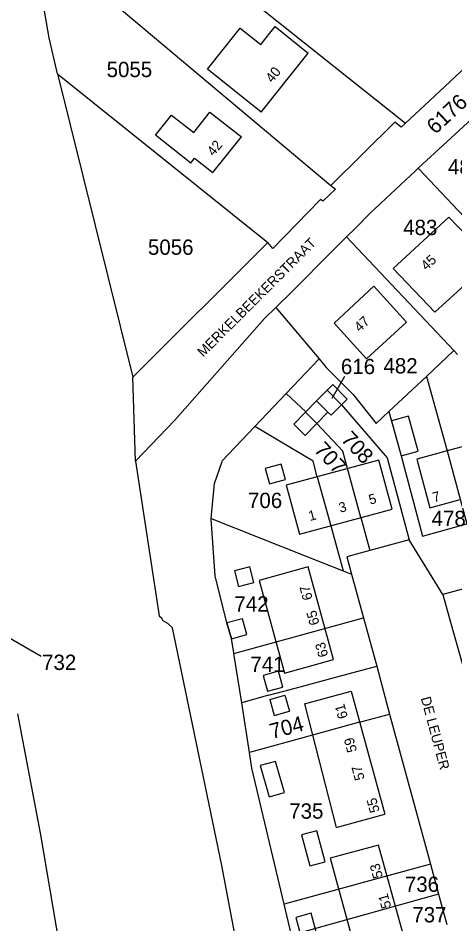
# Model space of a CAD drawing. Extents: x 191922 to 199923, y 328959 to 333350.
# Drawn here: x 196075.1 to 196152.1, y 330959.9 to 331119.6 of the extents above; entities that cross this region are included whole.
import ezdxf

# ---------------------------------------------------------------- set-up
doc = ezdxf.new("R2010")
doc.units = 0
for name, color, linetype in [('bestemmingsplangebied', 7, 'Continuous'), ('bouwvlak', 7, 'Continuous'), ('enkelbestemming', 7, 'Continuous'), ('Level 14', 7, 'Continuous'), ('Level 6', 7, 'Continuous'), ('maatvoering - maximum aantal wooneenheden', 7, 'Continuous'), ('Maatvoering_symbolen', 7, 'Continuous'), ('recreatiewoning', 7, 'Continuous')]:
    doc.layers.add(name, color=color, linetype=linetype)

msp = doc.modelspace()

# ---------------------------------------------------------------- linework, layer by layer
at = {"layer": 'bestemmingsplangebied'}
for p, q in [((196080.55, 331116.1), (196077.89, 331131.3)), ((196080.55, 331116.1), (196077.89, 331131.3)), ((196082.02, 331109.77), (196080.55, 331116.1)), ((196082.02, 331109.77), (196080.55, 331116.1)), ((196082.02, 331109.77), (196095.3, 331056.28)), ((196082.02, 331109.77), (196095.3, 331056.28)), ((196158.38, 331104.94), (196145.63, 331093.11)), ((196158.38, 331104.94), (196145.63, 331093.11)), ((196145.16, 331092.67), (196137.24, 331085.24)), ((196145.16, 331092.67), (196137.24, 331085.24)), ((196145.63, 331093.11), (196145.16, 331092.67)), ((196145.63, 331093.11), (196145.16, 331092.67)), ((196137.24, 331085.24), (196134.51, 331082.51)), ((196137.24, 331085.24), (196134.51, 331082.51)), ((196134.51, 331082.51), (196133, 331081.01)), ((196134.51, 331082.51), (196133, 331081.01)), ((196133, 331081.01), (196130.47, 331078.48)), ((196133, 331081.01), (196130.47, 331078.48)), ((196130.47, 331078.48), (196123.46, 331071.47)), ((196130.47, 331078.48), (196123.46, 331071.47)), ((196123.46, 331071.47), (196120.52, 331068.59)), ((196123.46, 331071.47), (196120.52, 331068.59)), ((196120.52, 331068.59), (196118.54, 331066.66)), ((196120.52, 331068.59), (196118.54, 331066.66)), ((196118.54, 331066.66), (196102.72, 331048.71)), ((196118.54, 331066.66), (196102.72, 331048.71)), ((196095.78, 331041.45), (196095.3, 331056.28)), ((196095.78, 331041.45), (196095.3, 331056.28)), ((196102.72, 331048.71), (196095.78, 331041.45)), ((196102.72, 331048.71), (196095.78, 331041.45))]:
    msp.add_line(p, q, dxfattribs=at)
at = {"layer": 'bouwvlak'}
for p, q in [((196132.6, 331056.43), (196130.4, 331052.55)), ((196079.14, 331007.01), (196071.54, 331011.36))]:
    msp.add_line(p, q, dxfattribs=at)
at = {"layer": 'Level 6'}
for p, q in [((196075.12, 331155.44), (196143.36, 331101.05)), ((196077.22, 331134.6), (196130.24, 331090.08)), ((196155.78, 331112.64), (196146.74, 331104.16)), ((196082.02, 331109.77), (196119.11, 331080.03)), ((196146.74, 331104.16), (196143.36, 331101.05)), ((196141.53, 331101.23), (196130.24, 331090.08)), ((196142.61, 331100.37), (196141.53, 331101.23)), ((196143.36, 331101.05), (196142.61, 331100.37)), ((196165.11, 331072.52), (196145.63, 331093.11)), ((196130.24, 331090.08), (196131.01, 331089.43)), ((196131.01, 331089.43), (196128.8, 331087.34)), ((196128.41, 331087.59), (196119.96, 331078.99)), ((196128.8, 331087.34), (196128.41, 331087.59)), ((196133, 331081.01), (196151.93, 331060.99)), ((196119.11, 331080.03), (196095.3, 331056.28)), ((196119.96, 331078.99), (196119.11, 331080.03)), ((196120.52, 331068.59), (196128.16, 331059.51)), ((196147.09, 331056.41), (196151.93, 331060.99)), ((196151.99, 331060.93), (196151.93, 331060.99)), ((196151.99, 331060.93), (196152.56, 331060.31)), ((196122.32, 331053.38), (196128.16, 331059.51)), ((196128.16, 331059.51), (196129.42, 331058.02)), ((196129.42, 331058.02), (196134.15, 331053.26)), ((196127.71, 331052.11), (196130.55, 331054.97)), ((196130.55, 331054.97), (196133.08, 331052.41)), ((196147.09, 331056.41), (196140.44, 331050.26)), ((196147.09, 331056.41), (196150.72, 331043.29)), ((196116.81, 331047.6), (196122.32, 331053.38)), ((196122.32, 331053.38), (196125.82, 331050.19)), ((196125.76, 331050.11), (196127.71, 331052.11)), ((196129.68, 331050.12), (196127.71, 331052.11)), ((196133.08, 331052.41), (196132.08, 331051.43)), ((196134.15, 331053.26), (196138.19, 331048.12)), ((196125.82, 331050.19), (196125.76, 331050.11)), ((196130.25, 331049.56), (196129.68, 331050.12)), ((196132.08, 331051.43), (196130.25, 331049.56)), ((196132.08, 331051.43), (196140.14, 331042.05)), ((196138.19, 331048.12), (196140.44, 331050.26)), ((196140.44, 331050.26), (196142.63, 331042.4)), ((196110.97, 331041.47), (196116.81, 331047.6)), ((196120.89, 331045.17), (196116.81, 331047.6)), ((196142.63, 331042.4), (196146.4, 331028.28)), ((196150.72, 331043.29), (196154.19, 331030.42)), ((196109.68, 331037.53), (196111.03, 331041.39)), ((196111.03, 331041.39), (196110.97, 331041.47)), ((196140.14, 331042.05), (196144.03, 331027.63)), ((196135.52, 331031.54), (196133.18, 331040.18)), ((196109.11, 331031.34), (196109.68, 331037.53)), ((196127.83, 331038.73), (196130.2, 331030.09)), ((196109.1, 331031.26), (196109.11, 331031.34)), ((196109.82, 331021.26), (196109.1, 331031.26)), ((196109.11, 331031.34), (196125.71, 331024.78)), ((196135.52, 331031.54), (196137.09, 331025.72)), ((196130.2, 331030.09), (196132.38, 331022.15)), ((196146.4, 331028.28), (196154.19, 331030.42)), ((196144.03, 331027.63), (196137.09, 331025.72)), ((196149.99, 331017.99), (196144.03, 331027.63)), ((196125.71, 331024.78), (196132.38, 331022.15)), ((196137.09, 331025.72), (196133.05, 331024.61)), ((196133.05, 331024.61), (196133.88, 331021.56)), ((196132.38, 331022.15), (196133.88, 331021.56)), ((196133.88, 331021.56), (196135.98, 331013.84)), ((196111.9, 331012.97), (196109.82, 331021.26)), ((196157.05, 331019.93), (196149.99, 331017.99)), ((196149.99, 331017.99), (196151.31, 331013.11)), ((196100.43, 331013.78), (196100.48, 331013.47)), ((196100.43, 331013.78), (196100.48, 331013.47)), ((196100.48, 331013.47), (196101.42, 331012.9)), ((196100.48, 331013.47), (196101.42, 331012.9)), ((196113.12, 331007.58), (196135.98, 331013.84)), ((196135.98, 331013.84), (196138.3, 331005.32)), ((196112.69, 331010.15), (196111.9, 331012.97)), ((196151.31, 331013.11), (196155.01, 331000)), ((196113.09, 331007.75), (196112.69, 331010.15)), ((196113.12, 331007.58), (196113.09, 331007.75)), ((196114.49, 330998.88), (196113.12, 331007.58)), ((196131.52, 331003.49), (196138.3, 331005.32)), ((196138.3, 331005.32), (196139.74, 331000)), ((196119.25, 331000.19), (196114.49, 330998.88)), ((196139.74, 331000), (196140.59, 330996.88)), ((196115.87, 330990.13), (196114.49, 330998.88)), ((196079.09, 330975.59), (196075, 330996.92)), ((196135.3, 330995.43), (196140.59, 330996.88)), ((196140.59, 330996.88), (196147.79, 330970.4)), ((196135.3, 330995.43), (196126.98, 330993.16)), ((196126.98, 330993.16), (196115.87, 330990.13)), ((196116.3, 330987.37), (196115.87, 330990.13)), ((196121.98, 330963.35), (196116.3, 330987.37)), ((196083.48, 330949.37), (196079.09, 330975.59)), ((196147.79, 330970.4), (196121.98, 330963.35)), ((196147.79, 330970.4), (196149.23, 330965.11)), ((196115.27, 330947.69), (196110.97, 330970.16)), ((196115.27, 330947.69), (196110.97, 330970.16)), ((196149.23, 330965.11), (196124.78, 330958.32)), ((196149.23, 330965.11), (196150.68, 330959.76)), ((196123.26, 330957.91), (196121.98, 330963.35))]:
    msp.add_line(p, q, dxfattribs=at)
for points in [[(196133.18, 331040.18), (196132.36, 331043.22), (196127.72, 331048.13), (196125.76, 331050.11)], [(196127.83, 331038.73), (196127.08, 331041.47), (196120.89, 331045.17)], [(196095.78, 331041.45), (196099.94, 331014.22), (196100.43, 331013.78)], [(196095.78, 331041.45), (196099.94, 331014.22), (196100.43, 331013.78)], [(196110.97, 330970.16), (196102.31, 331012.1), (196101.42, 331012.9)], [(196110.97, 330970.16), (196102.31, 331012.1), (196101.42, 331012.9)], [(196119.25, 331000.19), (196121.93, 331000.92), (196124.78, 331001.67), (196131.52, 331003.49)]]:
    msp.add_lwpolyline(points, dxfattribs=at)
at = {"layer": 'recreatiewoning'}
for p, q in [((196108.45, 331110.57), (196114.25, 331117.85)), ((196114.25, 331117.85), (196117.87, 331114.96)), ((196117.87, 331114.96), (196120.37, 331118.1)), ((196120.37, 331118.1), (196126.21, 331113.44)), ((196117.93, 331103.02), (196126.21, 331113.44)), ((196117.93, 331103.02), (196108.45, 331110.57)), ((196106.03, 331099.41), (196108.9, 331103.04)), ((196108.9, 331103.04), (196114.44, 331098.66)), ((196099.29, 331098.95), (196102.1, 331102.51)), ((196102.1, 331102.51), (196106.03, 331099.41)), ((196105.51, 331094.03), (196099.29, 331098.95)), ((196109.39, 331092.35), (196114.44, 331098.66)), ((196105.51, 331094.03), (196106.19, 331094.91)), ((196106.19, 331094.91), (196109.39, 331092.35)), ((196151.02, 331084.47), (196141.18, 331075.43)), ((196158.45, 331076.79), (196151.02, 331084.47)), ((196148.58, 331067.76), (196158.45, 331076.79)), ((196141.18, 331075.43), (196148.58, 331067.76)), ((196137.82, 331072.33), (196130.78, 331065.83)), ((196143.57, 331066.01), (196137.82, 331072.33)), ((196130.78, 331065.83), (196136.53, 331059.51)), ((196136.53, 331059.51), (196143.57, 331066.01)), ((196129.55, 331053.99), (196127.71, 331052.11)), ((196132.08, 331051.43), (196129.55, 331053.99)), ((196127.71, 331052.11), (196123.69, 331048.02)), ((196125.66, 331046.03), (196129.68, 331050.12)), ((196129.68, 331050.12), (196130.25, 331049.56)), ((196130.25, 331049.56), (196132.08, 331051.43)), ((196143.94, 331049.39), (196140.91, 331048.56)), ((196140.91, 331048.56), (196142.63, 331042.4)), ((196145.62, 331043.23), (196143.94, 331049.39)), ((196123.69, 331048.02), (196125.66, 331046.03)), ((196156.08, 331044.73), (196150.72, 331043.29)), ((196142.63, 331042.4), (196145.62, 331043.23)), ((196150.72, 331043.29), (196145.36, 331041.85)), ((196121.46, 331040.94), (196118.65, 331040.18)), ((196122.19, 331038.24), (196121.46, 331040.94)), ((196138.69, 331041.67), (196122.34, 331037.24)), ((196141.03, 331033.03), (196138.69, 331041.67)), ((196145.36, 331041.85), (196147.67, 331033.27)), ((196118.65, 331040.18), (196119.39, 331037.48)), ((196119.39, 331037.48), (196122.19, 331038.24)), ((196122.34, 331037.24), (196124.69, 331028.6)), ((196147.67, 331033.27), (196153.03, 331034.7)), ((196124.69, 331028.6), (196141.03, 331033.03)), ((196115.9, 331022.86), (196113.2, 331022.15)), ((196113.2, 331022.15), (196113.93, 331019.35)), ((196116.63, 331020.06), (196115.9, 331022.86)), ((196126.24, 331022.82), (196117.6, 331020.45)), ((196130.7, 331006.48), (196126.24, 331022.82)), ((196113.93, 331019.35), (196116.63, 331020.06)), ((196117.6, 331020.45), (196122.07, 331004.11)), ((196114.61, 331013.69), (196111.9, 331012.97)), ((196115.39, 331010.9), (196114.61, 331013.69)), ((196111.9, 331012.97), (196112.69, 331010.15)), ((196112.69, 331010.15), (196115.39, 331010.9)), ((196122.07, 331004.11), (196130.7, 331006.48)), ((196120.97, 331004.44), (196118.28, 331003.69)), ((196121.74, 331001.65), (196120.97, 331004.44)), ((196118.28, 331003.69), (196119.05, 331000.91)), ((196119.05, 331000.91), (196121.74, 331001.65)), ((196125.55, 330998.68), (196133.79, 331000.94)), ((196133.79, 331000.94), (196139.72, 330979.26)), ((196119.43, 330999.45), (196122.13, 331000.2)), ((196119.43, 330999.45), (196120.21, 330996.65)), ((196122.13, 331000.2), (196122.91, 330997.41)), ((196120.21, 330996.65), (196122.91, 330997.41)), ((196125.55, 330998.68), (196131.18, 330976.89)), ((196120.48, 330988.54), (196117.78, 330987.81)), ((196117.78, 330987.81), (196119.33, 330982.31)), ((196122.03, 330983.05), (196120.48, 330988.54)), ((196119.33, 330982.31), (196122.03, 330983.05)), ((196131.18, 330976.89), (196139.72, 330979.26)), ((196127.77, 330976.32), (196125.06, 330975.6)), ((196125.06, 330975.6), (196126.53, 330970.11)), ((196129.24, 330970.83), (196127.77, 330976.32)), ((196138.6, 330973.79), (196130.11, 330971.47)), ((196144.6, 330952.18), (196138.6, 330973.79)), ((196126.53, 330970.11), (196129.24, 330970.83)), ((196130.11, 330971.47), (196136.02, 330949.8)), ((196126.74, 330961.77), (196124.04, 330961.03)), ((196124.04, 330961.03), (196125.53, 330955.55)), ((196128.23, 330956.28), (196126.74, 330961.77))]:
    msp.add_line(p, q, dxfattribs=at)

# ---------------------------------------------------------------- texts
at = {"layer": 'enkelbestemming'}
for s, p in [('5055', (196090.67, 331109.19)), ('5056', (196097.96, 331077.86))]:
    msp.add_text(s, height=2.7, dxfattribs=at).set_placement(p)
for s, rotation, p in [('6176', 42.9662, (196148.65, 331098.99)), ('484', 0, (196150.87, 331092.03)), ('483', 0, (196142.98, 331081.34)), ('482', 0, (196139.5, 331056.94)), ('616', 0, (196132, 331056.82)), ('706', 0, (196115.61, 331033.21)), ('478', 0, (196147.99, 331030.02)), ('742', 0, (196113.21, 331014.96)), ('732', 0, (196079.29, 331004.66)), ('741', 0, (196116.02, 331004.31)), ('735', 0, (196122.88, 330978.44)), ('736', 0, (196143.27, 330965.53)), ('737', 0, (196144.59, 330960.16))]:
    msp.add_text(s, height=2.7, rotation=rotation, dxfattribs=at).set_placement(p)
at = {"layer": 'Level 14'}
for s, rotation, p in [('708', 312.8549, (196131.88, 331045.2)), ('707', 312.8099, (196127.11, 331043.35)), ('704', 14.8609, (196119.84, 330992.47))]:
    msp.add_text(s, height=2.7, rotation=rotation, dxfattribs=at).set_placement(p)
at = {"layer": 'maatvoering - maximum aantal wooneenheden'}
for s, rotation, p in [('40', 51.5819, (196119.9, 331108.07)), ('42', 51.2954, (196109.57, 331095.14)), ('45', 42.5668, (196147.07, 331075)), ('47', 42.7288, (196135.3, 331064.15)), ('5', 15.1345, (196137.16, 331033.79)), ('7', 14.8982, (196148.41, 331034.19)), ('3', 15.1345, (196131.88, 331032.36)), ('1', 15.1345, (196126.53, 331030.91)), ('67', 105.2601, (196127.04, 331017.22)), ('65', 105.2601, (196128.24, 331012.81)), ('63', 105.2601, (196129.78, 331007.18)), ('61', 105.2601, (196133.24, 330996.32)), ('59', 105.2601, (196134.86, 330990.39)), ('57', 105.2601, (196136.21, 330985.46)), ('55', 105.2601, (196138.86, 330979.75)), ('53', 105.4965, (196139.43, 330968.18)), ('51', 105.4965, (196140.9, 330962.88))]:
    msp.add_text(s, height=1.75, rotation=rotation, dxfattribs=at).set_placement(p)
at = {"layer": 'Maatvoering_symbolen'}
for s, rotation, p in [('MERKELBEEKERSTRAAT', 44.9595, (196107.71, 331059.73)), ('DE LEUPER', 285.0238, (196146.07, 330999.7))]:
    msp.add_text(s, height=1.75, rotation=rotation, dxfattribs=at).set_placement(p)

doc.saveas('drawing.dxf')
